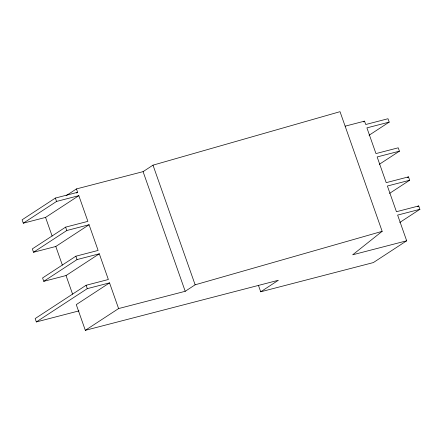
<?xml version="1.0" encoding="UTF-8"?>
<svg xmlns="http://www.w3.org/2000/svg" width="442" height="442" viewBox="0 0 442 442"><rect width="100%" height="100%" fill="white"/><g stroke="black" fill="none" stroke-linecap="round" stroke-linejoin="round"><path stroke-width="0.66" d="M66.134 195.668L76.46 188.922L143.081 171.64L152.998 165.159L340.025 111.677L382.164 231.332L352.661 254.802L406.679 240.796L397.629 215.094L419.9 209.315L418.712 205.944L396.441 211.724L387.391 186.021L409.662 180.248L408.474 176.877L386.203 182.651L377.153 156.954L399.424 151.175L398.236 147.805L375.965 153.578L366.915 127.882L389.187 122.102L387.999 118.732L365.727 124.511L364.539 121.141L345.202 126.158M76.46 188.922L77.643 192.292L55.372 198.066L22.1 219.812L23.288 223.188L45.559 217.409L78.831 195.662L87.881 221.359L65.609 227.138L32.338 248.885L33.526 252.255L55.797 246.481L89.069 224.729L98.118 250.432L75.847 256.211L42.576 277.957L43.764 281.327L66.035 275.548L99.306 253.802L108.356 279.504L86.085 285.278L35.15 318.572L36.338 321.942L79.002 310.875M23.288 223.188L56.559 201.436L78.831 195.662M76.499 193.038L77.643 192.292M33.526 252.255L66.797 230.509L89.069 224.729M43.764 281.327L77.035 259.581L99.306 253.802M36.338 321.942L87.273 288.648L109.544 282.874L118.594 308.571L85.323 330.323L76.273 304.621L109.544 282.874M363.39 121.893L364.539 121.141M369.07 135.258L389.187 122.102M379.308 164.325L399.424 151.175M118.594 308.571L185.215 291.295L195.137 284.808L382.164 231.332M407.325 177.629L408.474 176.877M389.546 193.397L409.662 180.248M258.443 285.372L260.708 291.797L278.366 280.256L85.323 330.323M417.563 206.696L418.712 205.944M399.783 222.47L419.9 209.315M406.679 240.796L373.335 262.587L260.708 291.797M152.998 165.159L195.137 284.808M143.081 171.64L185.215 291.295M55.372 198.066L56.559 201.436M65.609 227.138L66.797 230.509M75.847 256.211L77.035 259.581M86.085 285.278L87.273 288.648M45.559 217.409L52.123 236.039M55.797 246.481L62.361 265.112M66.035 275.548L72.599 294.184"/></g></svg>
